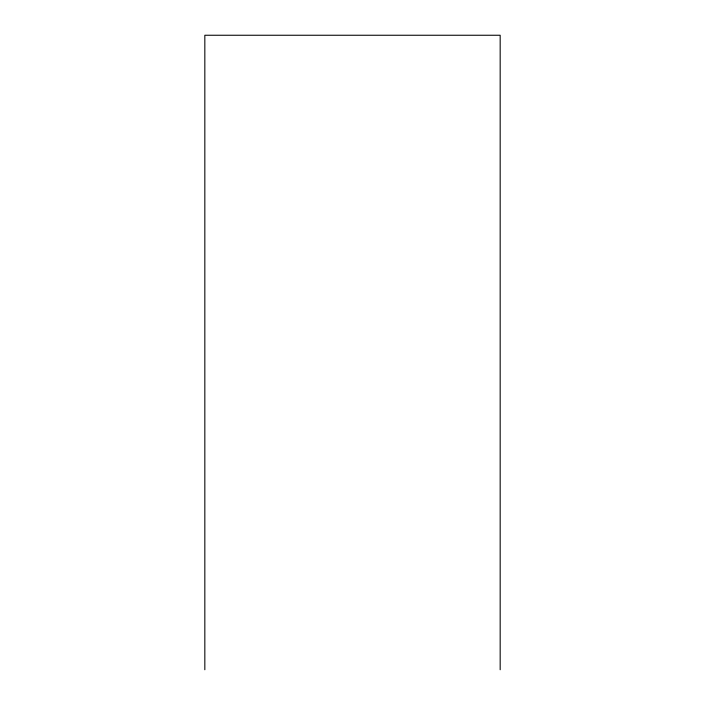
<?xml version="1.0" encoding="UTF-8"?>
<svg xmlns="http://www.w3.org/2000/svg" width="705" height="705" viewBox="0 0 705 705"><rect width="100%" height="100%" fill="white"/><g stroke="black" fill="none" stroke-linecap="round" stroke-linejoin="round"><path stroke-width="1.06" d="M500.171 669.75L500.171 35.25L204.829 35.25L204.829 669.75"/></g></svg>
